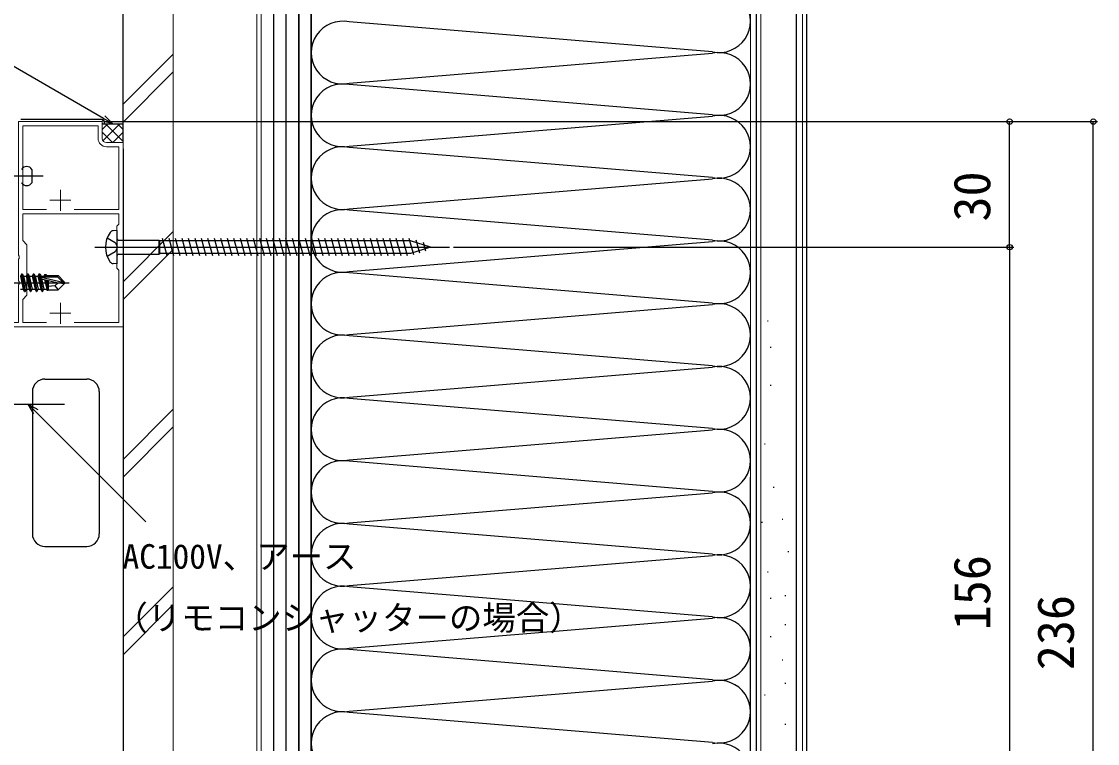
# Model space of a CAD drawing. Units: millimetres, scale not verified. Extents: x -525 to 525, y -783 to 779.
# Drawn here: x -113.3 to 144, y 406 to 578.5 of the extents above; entities that cross this region are included whole.
import ezdxf
from ezdxf.enums import TextEntityAlignment as Align

# ---------------------------------------------------------------- set-up
doc = ezdxf.new("R2010")
doc.units = ezdxf.units.MM
doc.header["$LTSCALE"] = 4
doc.layers.add('0-2_YKK_11', color=7, linetype='Continuous', lineweight=18)
doc.layers.add('0-A_YSS_KE', color=3, linetype='Continuous', lineweight=18)
for name, color, linetype in [('0-4_YKK_12', 2, 'Continuous'), ('0-5_YKK_13', 4, 'Continuous'), ('0-7_YKK_D', 6, 'Continuous'), ('0-9_YSS_K', 3, 'Continuous')]:
    doc.layers.add(name, color=color, linetype=linetype)
doc.styles.add('ＭＳ ゴシック', font='')
doc.styles.get('ＭＳ ゴシック').set_extended_font_data('MS Gothic')

msp = doc.modelspace()

# ---------------------------------------------------------------- linework, layer by layer
at = {"layer": '0-2_YKK_11', "color": 1}
for p, q in [((-104, 538.303), (-104, 533.303)), ((-106.5, 535.803), (-101.5, 535.803)), ((-104, 511.303), (-104, 506.303)), ((-106.5, 508.803), (-101.5, 508.803))]:
    msp.add_line(p, q, dxfattribs=at)
for points in [[(-94, 550.603), (-94, 554.603), (-114, 554.603), (-114, 522.661), (-113.88, 522.478), (-113.88, 521.928), (-114, 521.745), (-114, 516.561), (-113.88, 516.378), (-113.88, 515.828), (-114, 515.645), (-114, 506.603), (-117.5, 506.603), (-117.5, 505.603), (-89, 505.603)], [(-107.287, 533.603), (-113, 533.603), (-113, 553.603), (-95, 553.603), (-95, 550.603)], [(-93, 548.603), (-90, 548.603), (-90, 533.603), (-100.714, 533.603)], [(-89, 505.603), (-89, 549.603), (-93, 549.603)], [(-100.714, 506.603), (-90, 506.603), (-90, 519.103), (-90.5, 519.603), (-90.5, 529.603), (-90, 530.103), (-90, 532.603), (-113, 532.603), (-113, 526.203), (-112, 525.203), (-112, 513.103), (-113, 512.103), (-113, 506.603), (-107.287, 506.603)]]:
    msp.add_lwpolyline(points, dxfattribs=at)
for radius in [2, 1]:
    msp.add_arc((-93, 550.603), radius, 180.00001, 269.99999, dxfattribs=at)
at = {"layer": '0-4_YKK_12'}
for p, q in [((-47.002, 628.365), (-47.001, 317.836)), ((-47, 317.836), (-47, 628.365)), ((-89.002, 548.103), (-89.002, 317.834)), ((-107.701, 493.103), (-97.701, 493.103)), ((-110.701, 490.103), (-110.701, 456.103)), ((-94.701, 490.103), (-94.701, 456.103)), ((-136.697, 487.103), (-103.001, 487.103)), ((-107.701, 453.103), (-97.701, 453.103))]:
    msp.add_line(p, q, dxfattribs=at)
for centre, start, end in [((-107.701, 490.103), 90, 180), ((-97.701, 490.103), 0, 90), ((-107.701, 456.103), 180, 270), ((-97.701, 456.103), 270, 0)]:
    msp.add_arc(centre, 3, start, end, dxfattribs=at)
at = {"layer": '0-5_YKK_13'}
for p, q in [((-94, 555.103), (-113.5, 555.103)), ((-93.5, 554.603), (-93.5, 554.086)), ((-110.8, 543.203), (-110.8, 540.003)), ((-108.13, 541.603), (-119.8, 541.603)), ((-90.5, 528.603), (-91.4, 528.521)), ((-90.5, 528.603), (-90.5, 520.603)), ((-90, 526.278), (-80.451, 526.278)), ((-80.451, 526.278), (-80.227, 526.103)), ((-80.451, 526.278), (-80.451, 522.928)), ((-20.3, 526.103), (-80.227, 526.103)), ((-78.453, 522.503), (-79.578, 526.703)), ((-76.9, 522.503), (-78.025, 526.703)), ((-75.347, 522.503), (-76.472, 526.703)), ((-73.794, 522.503), (-74.919, 526.703)), ((-72.241, 522.503), (-73.366, 526.703)), ((-70.688, 522.503), (-71.813, 526.703)), ((-69.135, 522.503), (-70.26, 526.703)), ((-67.582, 522.503), (-68.707, 526.703)), ((-66.029, 522.503), (-67.155, 526.703)), ((-64.476, 522.503), (-65.602, 526.703)), ((-62.923, 522.503), (-64.049, 526.703)), ((-61.37, 522.503), (-62.496, 526.703)), ((-59.818, 522.503), (-60.943, 526.703)), ((-58.265, 522.503), (-59.39, 526.703)), ((-56.712, 522.503), (-57.837, 526.703)), ((-55.159, 522.503), (-56.284, 526.703)), ((-53.606, 522.503), (-54.731, 526.703)), ((-52.053, 522.503), (-53.178, 526.703)), ((-50.5, 522.503), (-51.625, 526.703)), ((-48.947, 522.503), (-50.073, 526.703)), ((-47.394, 522.503), (-48.52, 526.703)), ((-45.841, 522.503), (-46.967, 526.703)), ((-44.288, 522.503), (-45.414, 526.703)), ((-42.735, 522.503), (-43.861, 526.703)), ((-41.183, 522.503), (-42.308, 526.703)), ((-39.63, 522.503), (-40.755, 526.703)), ((-38.077, 522.503), (-39.202, 526.703)), ((-36.524, 522.503), (-37.649, 526.703)), ((-34.971, 522.503), (-36.096, 526.703)), ((-33.418, 522.503), (-34.543, 526.703)), ((-31.865, 522.503), (-32.99, 526.703)), ((-30.312, 522.503), (-31.438, 526.703)), ((-28.759, 522.503), (-29.885, 526.703)), ((-27.206, 522.503), (-28.332, 526.703)), ((-25.653, 522.503), (-26.779, 526.703)), ((-24.101, 522.503), (-25.226, 526.703)), ((-22.548, 522.503), (-23.673, 526.703)), ((-20.995, 522.503), (-22.12, 526.703)), ((-19.511, 522.762), (-20.567, 526.703)), ((-15.5, 524.603), (-20.3, 526.103)), ((-18.079, 523.213), (-18.893, 526.249)), ((-16.647, 523.665), (-17.196, 525.715)), ((-95.75, 524.603), (-10.98, 524.603)), ((-90, 522.928), (-80.451, 522.928)), ((-80.451, 522.928), (-80.227, 523.103)), ((-15.5, 524.603), (-20.3, 523.103)), ((-90.5, 520.603), (-91.4, 520.685)), ((-113.25, 518.203), (-113.568, 517.653)), ((-113.568, 517.653), (-112.868, 514.553)), ((-112.55, 514.003), (-113.25, 518.203)), ((-113.25, 518.203), (-113.15, 518.203)), ((-113.15, 518.203), (-112.45, 514.003)), ((-112.833, 517.653), (-112.168, 517.653)), ((-111.85, 518.203), (-112.168, 517.653)), ((-112.168, 517.653), (-111.468, 514.553)), ((-111.15, 514.003), (-111.85, 518.203)), ((-111.85, 518.203), (-111.75, 518.203)), ((-111.75, 518.203), (-111.05, 514.003)), ((-111.433, 517.653), (-110.768, 517.653)), ((-110.45, 518.203), (-110.768, 517.653)), ((-110.768, 517.653), (-110.068, 514.553)), ((-109.75, 514.003), (-110.45, 518.203)), ((-110.45, 518.203), (-110.35, 518.203)), ((-110.35, 518.203), (-109.65, 514.003)), ((-110.033, 517.653), (-109.368, 517.653)), ((-109.05, 518.203), (-109.368, 517.653)), ((-109.368, 517.653), (-108.668, 514.553)), ((-108.35, 514.003), (-109.05, 518.203)), ((-109.05, 518.203), (-108.95, 518.203)), ((-108.95, 518.203), (-108.25, 514.003)), ((-108.633, 517.653), (-107.968, 517.653)), ((-108.623, 517.435), (-103.425, 516.253)), ((-108.452, 517.503), (-104.675, 517.503)), ((-107.708, 518.103), (-107.968, 517.653)), ((-107.968, 517.653), (-107.933, 517.5)), ((-107.708, 518.103), (-107.493, 518.103)), ((-107.708, 518.103), (-107.609, 517.503)), ((-107.493, 518.103), (-107.376, 517.503)), ((-107.319, 517.803), (-104.55, 517.803)), ((-106.9, 517.803), (-106.9, 517.503)), ((-104.675, 517.503), (-103.425, 516.253)), ((-103, 516.253), (-104.55, 517.803)), ((-120.2, 516.103), (-101.89, 516.103)), ((-108.487, 517.008), (-107.933, 514.553)), ((-107.786, 516.849), (-107.268, 514.553)), ((-107.49, 516.782), (-107.066, 514.203)), ((-107.224, 516.721), (-106.9, 515.055)), ((-106.9, 516.647), (-106.9, 514.403)), ((-105.352, 515.358), (-104.55, 514.403)), ((-103, 515.953), (-104.55, 514.403)), ((-104.507, 516.103), (-103, 516.103)), ((-104.507, 516.103), (-103, 515.953)), ((-103.425, 516.253), (-103, 516.253)), ((-103, 515.953), (-103, 516.253)), ((-113.533, 514.553), (-112.868, 514.553)), ((-112.55, 514.003), (-112.868, 514.553)), ((-112.55, 514.003), (-112.45, 514.003)), ((-112.45, 514.003), (-112.133, 514.553)), ((-112.133, 514.553), (-111.468, 514.553)), ((-111.15, 514.003), (-111.468, 514.553)), ((-111.15, 514.003), (-111.05, 514.003)), ((-111.05, 514.003), (-110.733, 514.553)), ((-110.733, 514.553), (-110.068, 514.553)), ((-109.75, 514.003), (-110.068, 514.553)), ((-109.75, 514.003), (-109.65, 514.003)), ((-109.65, 514.003), (-109.333, 514.553)), ((-109.333, 514.553), (-108.668, 514.553)), ((-108.35, 514.003), (-108.668, 514.553)), ((-108.35, 514.003), (-108.25, 514.003)), ((-108.25, 514.003), (-107.933, 514.553)), ((-107.933, 514.553), (-107.268, 514.553)), ((-107.066, 514.203), (-107.268, 514.553)), ((-106.971, 514.403), (-107.066, 514.203)), ((-106.971, 514.403), (-104.55, 514.403))]:
    msp.add_line(p, q, dxfattribs=at)
for points in [[(-92.812, 526.853), (-90.875, 525.728), (-90.375, 524.603), (-90.875, 523.478), (-92.812, 522.353)], [(-20.3, 523.103), (-80.227, 523.103), (-80.227, 526.103)], [(-113.15, 518.203), (-112.833, 517.653), (-112.133, 514.553)], [(-111.75, 518.203), (-111.433, 517.653), (-110.733, 514.553)], [(-110.35, 518.203), (-110.033, 517.653), (-109.333, 514.553)], [(-108.95, 518.203), (-108.633, 517.653), (-108.589, 517.462)], [(-107.493, 518.103), (-107.233, 517.653), (-107.199, 517.503)], [(-108.507, 517.013), (-104.507, 516.103), (-105.352, 515.358), (-106.9, 515.203)]]:
    msp.add_lwpolyline(points, dxfattribs=at)
for centre, radius, start, end in [((-94, 554.603), 0.5, 0, 90), ((-112.05, 542.374), 1.5, 33.55731, 146.44269), ((-112.05, 540.832), 1.5, 213.55731, 326.44269), ((-87.25, 524.603), 6, 143.72463, 216.27537), ((-91.228, 527.375), 1.159, 98.52836, 137.84107), ((-90, 526.778), 0.5, 180, 270), ((-90, 522.428), 0.5, 90, 180), ((-91.228, 521.831), 1.159, 222.15893, 261.47164), ((-108.452, 517.255), 0.248, 90, 257.19096)]:
    msp.add_arc(centre, radius, start, end, dxfattribs=at)
at = {"layer": '0-7_YKK_D'}
for p, q in [((-89, 550.103), (-89, 615.603)), ((-89, 550.103), (-89, 615.603)), ((-89, 550.103), (-89, 595.603)), ((-93.5, 554.603), (144, 554.603)), ((-93.5, 554.603), (124, 554.603)), ((123, 524.603), (123, 554.603)), ((143, 318.602), (143, 554.603)), ((-9.98, 524.603), (124, 524.603)), ((-9.98, 524.603), (124, 524.603)), ((123, 524.603), (123, 368.602))]:
    msp.add_line(p, q, dxfattribs=at)
for points in [[(-91.5, 554.086), (-93.708, 555.361), (-129.428, 575.984)], [(-93.366, 555.953), (-91.5, 554.086), (-94.05, 554.769)], [(-110.378, 484.817), (-111.698, 487.103), (-109.411, 485.783)], [(-111.698, 487.103), (-109.895, 485.3), (-83.604, 459.009)]]:
    msp.add_lwpolyline(points, dxfattribs=at)
for centre in [(123, 554.603), (143, 554.603), (123, 524.603), (123, 524.603)]:
    msp.add_circle(centre, 0.637, dxfattribs=at)
at = {"layer": '0-9_YSS_K'}
for p, q in [((-53, 318.602), (-53, 628.365)), ((-50, 318.602), (-50, 628.365)), ((-47, 318.602), (-47, 628.365)), ((-44.005, 628.365), (-44.005, 368.6)), ((-44.005, 365.1), (-44.005, 628.365)), ((62.495, 308.6), (62.495, 628.365)), ((71.995, 308.6), (71.995, 628.365)), ((74.5, 308.602), (74.5, 628.365)), ((51.968, 571.26), (-34.968, 578.444)), ((-89, 558.752), (-77, 570.752)), ((-34.968, 563.76), (51.968, 570.944)), ((-89, 554.51), (-77, 566.51)), ((51.968, 556.26), (-34.968, 563.444)), ((-34.968, 548.76), (51.968, 555.944)), ((-94, 554.236), (-93.85, 554.086)), ((-94, 552.721), (-92.635, 554.086)), ((-93.85, 554.086), (-89.15, 554.086)), ((-93.837, 550.056), (-89.807, 554.086)), ((-93.193, 554.086), (-89, 549.893)), ((-90.364, 554.086), (-89, 552.721)), ((-89, 554.236), (-89.15, 554.086)), ((-94, 552.065), (-91.538, 549.603)), ((-91.461, 549.603), (-89, 552.065)), ((51.968, 541.26), (-34.968, 548.444)), ((-34.968, 533.76), (51.968, 540.944)), ((51.968, 526.26), (-34.968, 533.444)), ((-89, 516.326), (-77, 528.326)), ((-34.968, 518.76), (51.968, 525.944)), ((-89, 512.083), (-77, 524.083)), ((51.968, 511.26), (-34.968, 518.444)), ((-34.968, 503.76), (51.968, 510.944)), ((-34.968, 503.76), (51.968, 510.944)), ((65.067, 507.007), (65.267, 507.007)), ((51.968, 496.26), (-34.968, 503.444)), ((65.766, 500.713), (65.966, 500.713)), ((-34.968, 488.76), (51.968, 495.944)), ((65.766, 491.621), (65.966, 491.621)), ((51.968, 481.26), (-34.968, 488.444)), ((-89, 473.9), (-77, 485.9)), ((-89, 469.657), (-77, 481.657)), ((-34.968, 473.76), (51.968, 480.944)), ((64.367, 477.634), (64.567, 477.634)), ((51.968, 466.26), (-34.968, 473.444)), ((60.995, 365.1), (60.995, 469.657)), ((-34.968, 458.76), (51.968, 465.944)), ((66.465, 467.289), (66.665, 467.289)), ((51.968, 451.26), (-34.968, 458.444)), ((63.668, 458.896), (63.868, 458.896)), ((68.563, 459.596), (68.763, 459.596)), ((-34.968, 443.76), (51.968, 450.944)), ((69.962, 451.903), (70.162, 451.903)), ((65.067, 447.007), (65.267, 447.007)), ((-89, 431.473), (-77, 443.473)), ((51.968, 436.26), (-34.968, 443.444)), ((65.766, 440.713), (65.966, 440.713)), ((69.263, 441.413), (69.463, 441.413)), ((-89, 427.231), (-77, 439.231)), ((-34.968, 428.76), (51.968, 435.944)), ((69.263, 434.419), (69.463, 434.419)), ((65.766, 431.621), (65.966, 431.621)), ((51.968, 421.26), (-34.968, 428.444)), ((68.563, 426.027), (68.763, 426.027)), ((-34.968, 413.76), (51.968, 420.944)), ((69.263, 420.432), (69.463, 420.432)), ((64.367, 417.634), (64.567, 417.634)), ((51.968, 406.26), (-34.968, 413.444)), ((69.263, 410.641), (69.463, 410.641))]:
    msp.add_line(p, q, dxfattribs=at)
for centre, start, end in [((53.5, 578.602), 258.21646, 101.78353), ((-36.5, 571.102), 78.21646, 281.78353), ((53.5, 563.602), 258.21646, 101.78353), ((-36.5, 556.102), 78.21646, 281.78353), ((53.5, 548.602), 258.21646, 101.78353), ((-36.5, 541.102), 78.21646, 281.78353), ((53.5, 533.602), 258.21646, 101.78353), ((-36.5, 526.102), 78.21646, 281.78353), ((53.5, 518.602), 258.21646, 101.78353), ((-36.5, 511.102), 78.21646, 281.78353), ((53.5, 503.602), 258.21646, 101.78353), ((-36.5, 496.102), 78.21646, 281.78353), ((53.5, 488.602), 258.21646, 101.78353), ((-36.5, 481.102), 78.21646, 281.78353), ((53.5, 473.602), 258.21646, 101.78353), ((-36.5, 466.102), 78.21646, 281.78353), ((53.5, 458.602), 258.21646, 101.78353), ((-36.5, 451.102), 78.21646, 281.78353), ((53.5, 443.602), 258.21646, 101.78353), ((-36.5, 436.102), 78.21646, 281.78353), ((53.5, 428.602), 258.21646, 101.78353), ((-36.5, 421.102), 78.21646, 281.78353), ((53.5, 413.602), 258.21646, 101.78353), ((-36.5, 406.102), 78.21646, 281.78353), ((53.5, 398.602), 258.21646, 101.78353)]:
    msp.add_arc(centre, 7.5, start, end, dxfattribs=at)
at = {"layer": '0-A_YSS_KE'}
for p, q in [((-89, 628.365), (-89, 327.836)), ((-77, 628.365), (-77, 327.836)), ((-57, 395.602), (-57, 628.365)), ((-56, 318.602), (-56, 628.365)), ((-44, 318.602), (-44, 628.365)), ((60.995, 628.365), (60.995, 308.6)), ((63.5, 308.602), (63.5, 628.365)), ((73.495, 628.365), (73.495, 308.6))]:
    msp.add_line(p, q, dxfattribs=at)

# ---------------------------------------------------------------- texts
at = {"layer": '0-7_YKK_D', "style": 'ＭＳ ゴシック'}
for s, p in [('30', (121, 530.74)), ('156', (121, 433.069)), ('236', (141, 423.546))]:
    msp.add_text(s, height=8.798, rotation=90, dxfattribs=at).set_placement(p, align=Align.BOTTOM_LEFT)
for s, p in [('AC100V、アース', (-89.138, 446.019)), ('（リモコンシャッターの場合）', (-91.093, 431.368))]:
    msp.add_text(s, height=5.865, dxfattribs=at).set_placement(p, align=Align.BOTTOM_LEFT)

doc.saveas('drawing.dxf')
